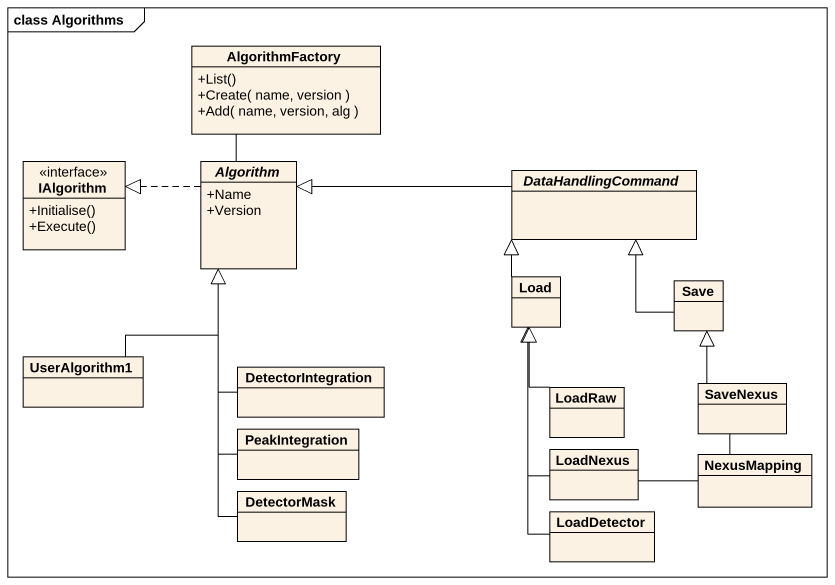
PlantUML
@startuml
mainframe class Algorithms
hide circle
hide empty members
skinparam classAttributeIconSize 0
class AlgorithmFactory {
  +List()
  +Create( name, version )
  +Add( name, version, alg )
}
interface IAlgorithm {
  +Initialise()
  +Execute()
}
abstract class Algorithm {
  +Name
  +Version
}
abstract class DataHandlingCommand
class Load
class Save
class UserAlgorithm1
class DetectorIntegration
class PeakIntegration
class LoadRaw
class SaveNexus
class LoadNexus
class NexusMapping
class DetectorMask
class LoadDetector
AlgorithmFactory -- Algorithm
Algorithm .left.|> IAlgorithm
DataHandlingCommand -left-|> Algorithm
Load -up-|> DataHandlingCommand
Save -up-|> DataHandlingCommand
UserAlgorithm1 -up-|> Algorithm
DetectorIntegration -up-|> Algorithm
PeakIntegration -up-|> Algorithm
LoadRaw -up-|> Load
SaveNexus -up-|> Save
SaveNexus -- NexusMapping
LoadNexus -up-|> Load
NexusMapping -left- LoadNexus
DetectorMask -up-|> Algorithm
LoadDetector -up-|> Load
@enduml
